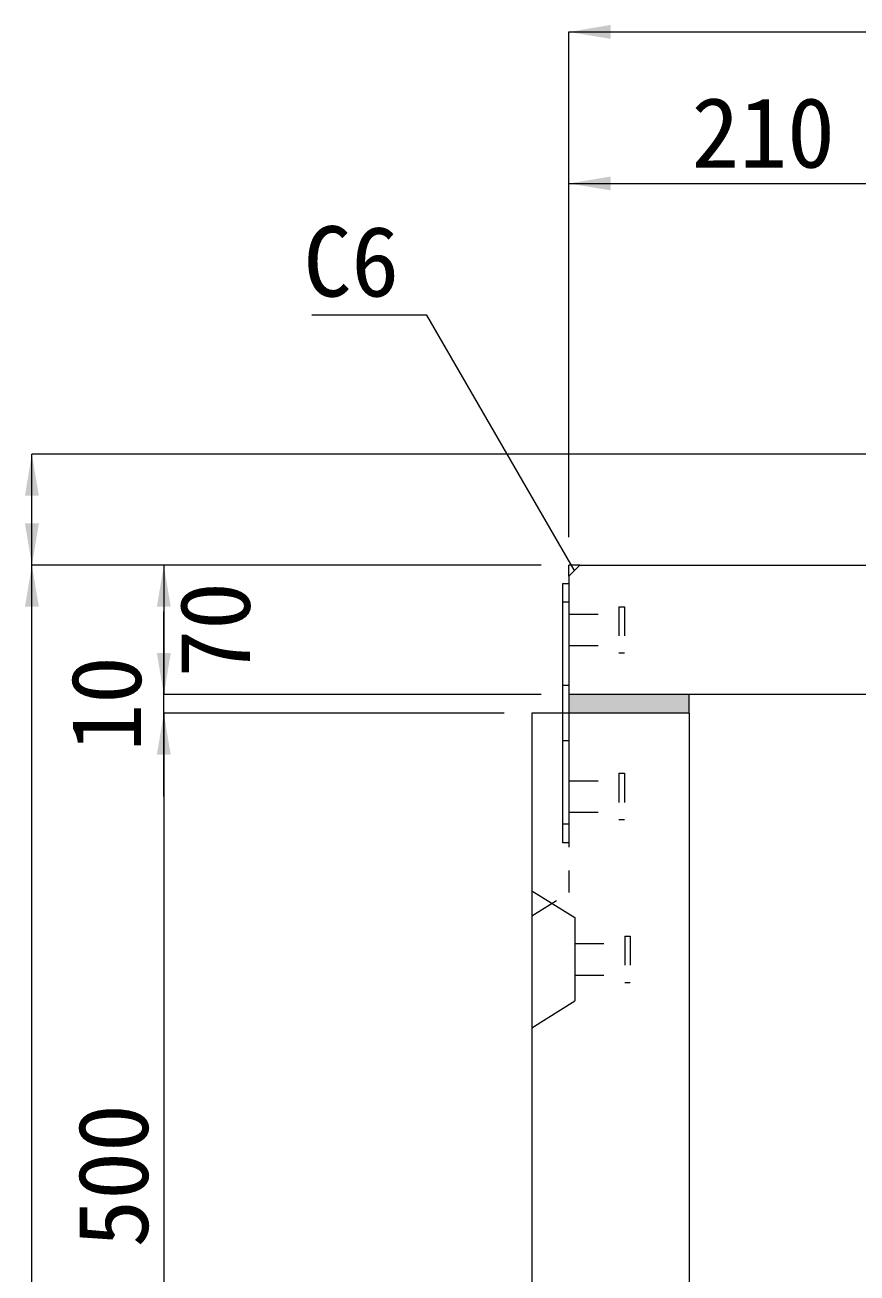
# Model space of a CAD drawing. Units: millimetres at full size; some dimension numbers follow another scale. Extents: x -3301 to 90699, y 107523 to 139162.
# Drawn here: x 14143 to 14593, y 114501 to 115175 of the extents above; entities that cross this region are included whole.
import ezdxf
from ezdxf.enums import TextEntityAlignment as Align

# ---------------------------------------------------------------- set-up
doc = ezdxf.new("R2010")
doc.units = ezdxf.units.MM
doc.header["$LTSCALE"] = 21
doc.linetypes.add('USER1', pattern=[1.35, 0.75, -0.6])
for name, color, linetype, lineweight in [('0_2', 7, 'USER1', 9), ('寸法線', 7, 'Continuous', 9), ('引出線', 4, 'Continuous', 9), ('本体', 2, 'Continuous', 9), ('補助線', 8, 'Continuous', 13), ('ｲﾝｻｰﾄ', 3, 'USER1', 5)]:
    doc.layers.add(name, color=color, linetype=linetype, lineweight=lineweight)
doc.layers.add('ﾊｯﾁﾝｸﾞ', color=8, linetype='Continuous')
doc.styles.add('ＭＳ ゴシック', font='')
doc.styles.get('ＭＳ ゴシック').set_extended_font_data('MS Gothic')

# ---------------------------------------------------------------- blocks, each defined once
blk = doc.blocks.new('filled_arrow')
at = {"color": 0, "linetype": 'Continuous', "lineweight": -2}
blk.add_solid([(7.5, 1.25), (0, 0), (7.5, -1.25)], dxfattribs=at)

msp = doc.modelspace()

# ---------------------------------------------------------------- hatches: boundary and pattern name
at = {"layer": 'ﾊｯﾁﾝｸﾞ'}
msp.add_hatch(color=256, dxfattribs=at).paths.add_polyline_path([(14502.31, 114803.37), (14502.31, 114813.37), (14437.31, 114813.37), (14437.31, 114803.37)])

# ---------------------------------------------------------------- linework, layer by layer
at = {"layer": '0_2'}
for p, q in [((14437.31, 114863.37), (14434.11, 114863.37)), ((14437.31, 114818.37), (14434.11, 114818.37)), ((14437.31, 114788.37), (14434.11, 114788.37)), ((14437.31, 114743.37), (14434.11, 114743.37))]:
    msp.add_line(p, q, dxfattribs=at)
at = {"layer": '0_2', "linetype": 'Continuous', "lineweight": 13}
msp.add_line((14502.31, 114803.37), (14502.31, 114813.37), dxfattribs=at)
at = {"layer": '0_2', "linetype": 'Continuous'}
msp.add_lwpolyline([(14434.11, 114733.37), (14434.11, 114873.37), (14437.31, 114873.37), (14437.31, 114733.37)], close=True, dxfattribs=at)
at = {"layer": '寸法線'}
for p, q in [((14437.31, 115171.46), (14867.31, 115171.46)), ((14437.31, 114898.37), (14437.31, 115171.46)), ((14437.31, 115089.58), (14647.31, 115089.58)), ((14437.31, 114898.37), (14437.31, 115089.58)), ((14147.2, 114883.37), (14147.2, 114943.37)), ((14639.33, 114943.37), (14147.2, 114943.37)), ((14147.2, 113953.37), (14147.2, 114883.37)), ((14422.31, 114883.37), (14147.2, 114883.37)), ((14422.31, 114883.37), (14147.2, 114883.37)), ((14218.47, 114883.37), (14218.47, 114813.37)), ((14422.31, 114883.37), (14218.47, 114883.37)), ((14218.47, 114758.37), (14218.47, 114858.37)), ((14422.31, 114813.37), (14218.47, 114813.37)), ((14422.31, 114813.37), (14218.47, 114813.37)), ((14218.47, 114803.37), (14218.47, 114303.37)), ((14402.31, 114803.37), (14218.47, 114803.37)), ((14402.31, 114803.37), (14218.47, 114803.37))]:
    msp.add_line(p, q, dxfattribs=at)
at = {"layer": '引出線'}
msp.add_lwpolyline([(14440.31, 114880.43), (14360.61, 115018.46), (14298.51, 115018.46)], dxfattribs=at)
at = {"layer": '本体', "lineweight": 20}
for p, q in [((14437.31, 114877.37), (14443.31, 114883.37)), ((14443.31, 114883.37), (14647.31, 114883.37)), ((14437.31, 114877.37), (14437.31, 114813.37)), ((14867.31, 114813.37), (14437.31, 114813.37)), ((14417.31, 114803.37), (14417.31, 113953.37)), ((14502.31, 114803.37), (14417.31, 114803.37)), ((14502.31, 114803.37), (14502.31, 114390.08))]:
    msp.add_line(p, q, dxfattribs=at)
at = {"layer": '本体', "linetype": 'USER1'}
for p in [(14437.31, 114803.37), (14417.31, 114693.87)]:
    msp.add_line(p, (14437.31, 114706.37), dxfattribs=at)
at = {"layer": '本体'}
for p, q in [((14417.31, 114707.36), (14440.51, 114692.87)), ((14440.51, 114692.87), (14440.51, 114647.87)), ((14417.31, 114633.36), (14440.51, 114647.87))]:
    msp.add_line(p, q, dxfattribs=at)
at = {"layer": '補助線'}
for p in [(14437.31, 114877.37), (14443.31, 114883.37)]:
    msp.add_line(p, (14437.31, 114883.37), dxfattribs=at)
at = {"layer": 'ｲﾝｻｰﾄ'}
for p, q in [((14464.31, 114860.87), (14464.31, 114835.87)), ((14464.31, 114860.87), (14467.31, 114860.87)), ((14467.31, 114860.87), (14467.31, 114835.87)), ((14437.31, 114856.87), (14437.31, 114839.87)), ((14437.31, 114856.87), (14464.31, 114856.87)), ((14437.31, 114839.87), (14464.31, 114839.87)), ((14464.31, 114835.87), (14467.31, 114835.87)), ((14464.31, 114770.87), (14464.31, 114745.87)), ((14464.31, 114770.87), (14467.31, 114770.87)), ((14467.31, 114770.87), (14467.31, 114745.87)), ((14437.31, 114766.87), (14464.31, 114766.87)), ((14437.31, 114749.87), (14464.31, 114749.87)), ((14464.31, 114745.87), (14467.31, 114745.87)), ((14467.51, 114682.87), (14467.51, 114657.87)), ((14467.51, 114682.87), (14470.51, 114682.87)), ((14470.51, 114682.87), (14470.51, 114657.87)), ((14440.51, 114678.87), (14467.51, 114678.87)), ((14440.51, 114661.87), (14467.51, 114661.87)), ((14467.51, 114657.87), (14470.51, 114657.87))]:
    msp.add_line(p, q, dxfattribs=at)

# ---------------------------------------------------------------- block references
at = {"layer": '寸法線', "xscale": 3, "yscale": 3}
for p in [(14437.31, 115171.46), (14437.31, 115089.58)]:
    msp.add_blockref('filled_arrow', p, dxfattribs=at)
for p, rotation in [((14147.2, 114943.37), 270), ((14147.2, 114883.37), 90), ((14147.2, 114883.37), 270), ((14218.47, 114883.37), 270), ((14218.47, 114813.37), 90), ((14218.47, 114813.37), 90), ((14218.47, 114803.37), 270), ((14218.47, 114803.37), 270)]:
    msp.add_blockref('filled_arrow', p, dxfattribs=dict(at, rotation=rotation))
at = {"layer": '引出線', "xscale": 0.075, "yscale": 0.075, "rotation": 120}
msp.add_blockref('filled_arrow', (14440.31, 114880.43), dxfattribs=at)

# ---------------------------------------------------------------- texts
at = {"layer": '寸法線', "style": 'ＭＳ ゴシック'}
msp.add_text('210', height=37.98, dxfattribs=at).set_placement((14542.31, 115117.08), align=Align.MIDDLE_CENTER)
for s, p in [('70', (14245.97, 114848.37)), ('10', (14187.22, 114808.37)), ('500', (14190.97, 114553.37))]:
    msp.add_text(s, height=37.98, rotation=90, dxfattribs=at).set_placement(p, align=Align.MIDDLE_CENTER)
at = {"layer": '引出線', "style": 'ＭＳ ゴシック'}
msp.add_text('C6', height=37.98, dxfattribs=at).set_placement((14345.61, 115066.46), align=Align.TOP_RIGHT)

doc.saveas('drawing.dxf')
